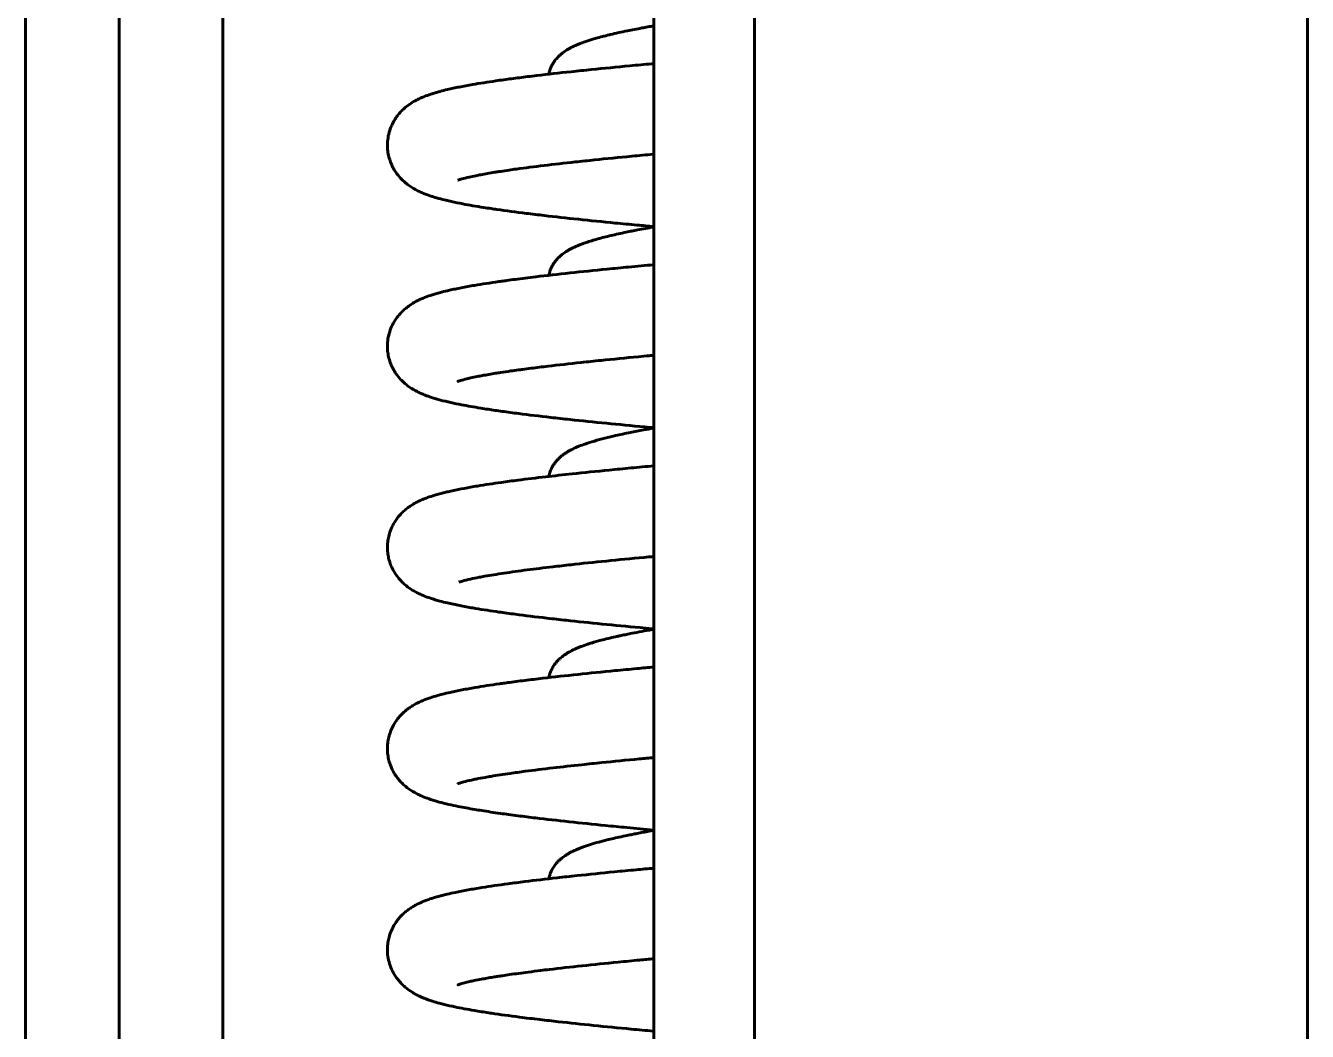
# Model space of a CAD drawing. Header units: millimetres. Extents: x 0 to 840, y 0 to 594.
# Drawn here: x 233.069 to 236.469, y 433.004 to 435.67 of the extents above; entities that cross this region are included whole.
import ezdxf

# ---------------------------------------------------------------- set-up
doc = ezdxf.new("R2010")
doc.units = ezdxf.units.MM
doc.linetypes.add('K5LT_BASIC', pattern=[0])
doc.layers.add('Системный слой', color=7, linetype='Continuous')

msp = doc.modelspace()

# ---------------------------------------------------------------- linework, layer by layer
at = {"layer": 'Системный слой', "color": 5, "linetype": 'K5LT_BASIC', "lineweight": 60, "true_color": 0x0000ff}
for p, q in [((236.46886, 512.31632), (236.46886, 411.74583)), ((235.00219, 512.30589), (235.00219, 411.73474)), ((233.06929, 445.75139), (233.06929, 413.77201)), ((233.31772, 445.75139), (233.31772, 413.77201)), ((233.59245, 413.73968), (233.59245, 445.75139)), ((234.73553, 445.61806), (234.73553, 413.95986))]:
    msp.add_line(p, q, dxfattribs=at)
for points, knots in [([(234.73553, 435.66993), (234.73007, 435.66897), (234.7247, 435.66801), (234.71398, 435.66607), (234.70865, 435.66508), (234.69014, 435.66162), (234.67741, 435.65913), (234.64952, 435.6534), (234.63477, 435.65016), (234.61951, 435.64654), (234.61814, 435.64621), (234.60454, 435.64293), (234.5931, 435.63996), (234.57855, 435.63581), (234.57487, 435.63473), (234.56772, 435.63256), (234.56421, 435.63145), (234.55361, 435.62799), (234.54673, 435.62555), (234.53722, 435.62184), (234.53427, 435.62064), (234.52605, 435.61713), (234.52089, 435.61473), (234.51323, 435.61073), (234.51084, 435.60942), (234.50358, 435.60519), (234.4987, 435.60202), (234.49184, 435.59678), (234.48983, 435.59516), (234.48667, 435.59239), (234.48566, 435.59148), (234.48325, 435.5892), (234.48204, 435.588), (234.47808, 435.58385), (234.47565, 435.58102), (234.47153, 435.57553), (234.46996, 435.57323), (234.46699, 435.56843), (234.46553, 435.56579), (234.46302, 435.56068), (234.46175, 435.5577), (234.45976, 435.55231), (234.45878, 435.54917), (234.45768, 435.54478), (234.45734, 435.54327), (234.45705, 435.54174)], [18.3052949, 18.3052949, 18.3052949, 18.3052949, 18.6087305, 18.6087305, 18.9183886, 18.9183886, 19.700402, 19.700402, 20.7062186, 20.7062186, 20.8071583, 20.8071583, 21.7064925, 21.7064925, 22.0206401, 22.0206401, 22.3334572, 22.3334572, 22.9932508, 22.9932508, 23.2907931, 23.2907931, 23.852062, 23.852062, 24.1163047, 24.1163047, 24.653262, 24.653262, 24.8837046, 24.8837046, 25.0035878, 25.0035878, 25.1496986, 25.1496986, 25.4419202, 25.4419202, 25.6361829, 25.6361829, 25.8263242, 25.8263242, 26.0142133, 26.0142133, 26.2015644, 26.2015644, 26.2946681, 26.2946681, 26.2946681, 26.2946681]), ([(234.73553, 435.1374), (234.7204, 435.13878), (234.70543, 435.14016), (234.68091, 435.14246), (234.67125, 435.14337), (234.65207, 435.1452), (234.64254, 435.14611), (234.59933, 435.1503), (234.56669, 435.15358), (234.50383, 435.16017), (234.47363, 435.16349), (234.43673, 435.16777), (234.42863, 435.16872), (234.41264, 435.17063), (234.40476, 435.1716), (234.36934, 435.17599), (234.34338, 435.17944), (234.31399, 435.18367), (234.30885, 435.18443), (234.29706, 435.18619), (234.29049, 435.1872), (234.26429, 435.19132), (234.24589, 435.19448), (234.21848, 435.1997), (234.20854, 435.20172), (234.19404, 435.20491), (234.18919, 435.20602), (234.17787, 435.20873), (234.1716, 435.21032), (234.16131, 435.21313), (234.15693, 435.21439), (234.14689, 435.21745), (234.14139, 435.21924), (234.13176, 435.22271), (234.1283, 435.22404), (234.12112, 435.22697), (234.11754, 435.22853), (234.1072, 435.23338), (234.09998, 435.23717), (234.08921, 435.24409), (234.08588, 435.24638), (234.08042, 435.25052), (234.07831, 435.25219), (234.07194, 435.25758), (234.06762, 435.26164), (234.05907, 435.27095), (234.05485, 435.27619), (234.04828, 435.28592), (234.04581, 435.29003), (234.04123, 435.29875), (234.03918, 435.30325), (234.03554, 435.31271), (234.03399, 435.31755), (234.03145, 435.32758), (234.03049, 435.33268), (234.02919, 435.34305), (234.02886, 435.34828), (234.02886, 435.36017), (234.02939, 435.36683), (234.03144, 435.37983), (234.033, 435.38629), (234.03695, 435.39859), (234.03942, 435.40459), (234.04438, 435.41457), (234.04677, 435.41875), (234.05184, 435.42662), (234.05455, 435.43037), (234.05761, 435.43419), (234.05791, 435.43457), (234.06105, 435.4384), (234.06405, 435.4417), (234.06993, 435.44764), (234.07313, 435.45057), (234.08097, 435.45721), (234.08591, 435.46083), (234.09606, 435.46755), (234.10089, 435.47032), (234.10932, 435.47473), (234.1123, 435.47618), (234.11881, 435.47917), (234.12222, 435.48064), (234.13164, 435.48445), (234.13793, 435.48672), (234.14817, 435.49009), (234.1519, 435.49125), (234.15996, 435.49363), (234.16412, 435.4948), (234.17476, 435.49764), (234.18152, 435.49933), (234.19326, 435.50207), (234.19818, 435.50317), (234.21384, 435.50653), (234.22493, 435.50872), (234.24235, 435.51194), (234.24821, 435.51298), (234.27355, 435.51736), (234.29433, 435.52063), (234.32364, 435.52487), (234.33067, 435.52586), (234.3445, 435.52778), (234.35128, 435.52869), (234.37197, 435.53144), (234.38627, 435.53327), (234.40888, 435.53606), (234.41685, 435.53702), (234.45387, 435.54143), (234.48446, 435.54486), (234.52531, 435.54923), (234.53419, 435.55016), (234.55212, 435.55203), (234.56118, 435.55296), (234.60295, 435.55721), (234.63685, 435.56052), (234.68149, 435.56475), (234.69123, 435.56566), (234.71082, 435.56748), (234.72068, 435.56839), (234.73225, 435.56945), (234.73389, 435.5696), (234.73553, 435.56975)], [19.491385, 19.491385, 19.491385, 19.491385, 20.0262288, 20.0262288, 20.3784902, 20.3784902, 20.7320581, 20.7320581, 21.997473, 21.997473, 23.2730228, 23.2730228, 23.6388406, 23.6388406, 24.0066253, 24.0066253, 25.3193053, 25.3193053, 25.6030875, 25.6030875, 25.9802757, 25.9802757, 27.1429531, 27.1429531, 27.8558915, 27.8558915, 28.2357688, 28.2357688, 28.7452259, 28.7452259, 29.1140676, 29.1140676, 29.6235247, 29.6235247, 29.9444518, 29.9444518, 30.2529342, 30.2529342, 30.8389866, 30.8389866, 31.0884872, 31.0884872, 31.2416189, 31.2416189, 31.5478824, 31.5478824, 31.8571329, 31.8571329, 32.061174, 32.061174, 32.2605437, 32.2605437, 32.456562, 32.456562, 32.6504641, 32.6504641, 32.843447, 32.843447, 33.0892821, 33.0892821, 33.3394873, 33.3394873, 33.5996581, 33.5996581, 33.8025854, 33.8025854, 34.0073057, 34.0073057, 34.0297566, 34.0297566, 34.240007, 34.240007, 34.4566644, 34.4566644, 34.8095158, 34.8095158, 35.2186196, 35.2186196, 35.4878565, 35.4878565, 35.7810949, 35.7810949, 36.3341824, 36.3341824, 36.6721282, 36.6721282, 37.0269719, 37.0269719, 37.5682038, 37.5682038, 37.9454236, 37.9454236, 38.7282555, 38.7282555, 39.1097933, 39.1097933, 40.3328098, 40.3328098, 40.7087758, 40.7087758, 41.0571091, 41.0571091, 41.7537756, 41.7537756, 42.1234577, 42.1234577, 43.4431507, 43.4431507, 43.8039169, 43.8039169, 44.163102, 44.163102, 45.4424544, 45.4424544, 45.7955518, 45.7955518, 46.1474055, 46.1474055, 46.2054118, 46.2054118, 46.2054118, 46.2054118]), ([(234.21606, 435.2605), (234.21616, 435.26054), (234.21603, 435.26049), (234.21854, 435.26137), (234.21997, 435.26185), (234.22252, 435.26265), (234.22451, 435.26325), (234.23121, 435.26516), (234.23815, 435.26694), (234.25159, 435.27), (234.2574, 435.27124), (234.26789, 435.27335), (234.27232, 435.27422), (234.28799, 435.27715), (234.30017, 435.27927), (234.31531, 435.28172), (234.31727, 435.28203), (234.32266, 435.28289), (234.32615, 435.28343), (234.33679, 435.28507), (234.34414, 435.28616), (234.35808, 435.28818), (234.36459, 435.2891), (234.39393, 435.29315), (234.41854, 435.29631), (234.47055, 435.30258), (234.49792, 435.3057), (234.53511, 435.30974), (234.54365, 435.31065), (234.56092, 435.31248), (234.56966, 435.31339), (234.60999, 435.31755), (234.64286, 435.3208), (234.6863, 435.32496), (234.6958, 435.32586), (234.71496, 435.32766), (234.72461, 435.32856), (234.73473, 435.3295), (234.73513, 435.32953), (234.73553, 435.32957)], [0, 0, 0, 0, 0.6805556, 0.6805556, 1.002371, 1.002371, 1.3372614, 1.3372614, 2.2286836, 2.2286836, 2.81742, 2.81742, 3.2081876, 3.2081876, 4.1369976, 4.1369976, 4.2724807, 4.2724807, 4.5069449, 4.5069449, 4.9758731, 4.9758731, 5.3668416, 5.3668416, 6.6956666, 6.6956666, 7.9984857, 7.9984857, 8.3796287, 8.3796287, 8.7594074, 8.7594074, 10.1113595, 10.1113595, 10.485863, 10.485863, 10.8593469, 10.8593469, 10.8745891, 10.8745891, 10.8745891, 10.8745891]), ([(234.73553, 435.13659), (234.72056, 435.13396), (234.70615, 435.13132), (234.68719, 435.12768), (234.68211, 435.12669), (234.67211, 435.1247), (234.66719, 435.1237), (234.64823, 435.11978), (234.63487, 435.11684), (234.60964, 435.11088), (234.59784, 435.10788), (234.57563, 435.10171), (234.5653, 435.09857), (234.55231, 435.09415), (234.54913, 435.09302), (234.54291, 435.09073), (234.53988, 435.08956), (234.53144, 435.08617), (234.52613, 435.08385), (234.51831, 435.08005), (234.51586, 435.0788), (234.51095, 435.07615), (234.50855, 435.07478), (234.50148, 435.0705), (234.49676, 435.06732), (234.49002, 435.06197), (234.4881, 435.06035), (234.48484, 435.05739), (234.48375, 435.05635), (234.48019, 435.0528), (234.478, 435.05041), (234.474, 435.04552), (234.47236, 435.04335), (234.4692, 435.03873), (234.46766, 435.03623), (234.46492, 435.03128), (234.46353, 435.02845), (234.46128, 435.02319), (234.46015, 435.02013), (234.45869, 435.01542), (234.45814, 435.0134), (234.45746, 435.01043), (234.45724, 435.00942), (234.45705, 435.00841)], [18.3386504, 18.3386504, 18.3386504, 18.3386504, 19.1715931, 19.1715931, 19.4827427, 19.4827427, 19.7950585, 19.7950585, 20.7073057, 20.7073057, 21.6177031, 21.6177031, 22.5281005, 22.5281005, 22.8347793, 22.8347793, 23.135331, 23.135331, 23.6974941, 23.6974941, 23.970056, 23.970056, 24.2320453, 24.2320453, 24.7557833, 24.7557833, 24.982376, 24.982376, 25.113313, 25.113313, 25.3751872, 25.3751872, 25.5724981, 25.5724981, 25.7648934, 25.7648934, 25.9543149, 25.9543149, 26.142486, 26.142486, 26.2661892, 26.2661892, 26.3285656, 26.3285656, 26.3285656, 26.3285656]), ([(234.73553, 434.60406), (234.7273, 434.60481), (234.71912, 434.60557), (234.67618, 434.60954), (234.64231, 434.61277), (234.57621, 434.61928), (234.54402, 434.62258), (234.50448, 434.62682), (234.49584, 434.62776), (234.47877, 434.62964), (234.47033, 434.63058), (234.43209, 434.63492), (234.40375, 434.63832), (234.36951, 434.64271), (234.36206, 434.64369), (234.34742, 434.64564), (234.34022, 434.64663), (234.32032, 434.6494), (234.30794, 434.65121), (234.2894, 434.65403), (234.28294, 434.65504), (234.25827, 434.65901), (234.24115, 434.66201), (234.21545, 434.66698), (234.20607, 434.66891), (234.19216, 434.672), (234.18732, 434.67312), (234.17395, 434.67636), (234.16573, 434.67852), (234.15381, 434.68199), (234.14959, 434.68328), (234.13979, 434.68647), (234.13446, 434.68834), (234.12501, 434.69202), (234.12162, 434.69342), (234.11461, 434.69654), (234.11109, 434.69821), (234.10122, 434.70326), (234.09434, 434.70721), (234.08409, 434.71437), (234.08078, 434.71685), (234.07596, 434.72083), (234.07446, 434.72212), (234.06997, 434.72615), (234.06695, 434.72909), (234.05963, 434.73695), (234.05538, 434.74216), (234.04875, 434.75185), (234.04625, 434.75592), (234.04163, 434.76459), (234.03955, 434.76907), (234.03584, 434.77849), (234.03426, 434.78332), (234.03165, 434.79332), (234.03065, 434.79841), (234.02927, 434.80876), (234.02891, 434.81399), (234.02882, 434.82445), (234.02911, 434.82969), (234.03047, 434.84142), (234.03177, 434.84794), (234.03524, 434.86044), (234.03747, 434.86656), (234.04272, 434.87824), (234.04578, 434.88383), (234.05162, 434.89297), (234.05432, 434.89673), (234.05736, 434.90055), (234.05765, 434.90091), (234.06076, 434.90474), (234.06376, 434.90806), (234.06964, 434.91403), (234.07283, 434.91697), (234.07891, 434.92214), (234.08211, 434.92464), (234.09038, 434.93062), (234.09526, 434.93368), (234.10351, 434.93838), (234.10634, 434.93988), (234.11279, 434.94309), (234.11596, 434.94456), (234.12254, 434.94745), (234.1261, 434.9489), (234.1356, 434.95257), (234.14182, 434.95472), (234.15224, 434.95802), (234.15605, 434.95916), (234.16425, 434.9615), (234.16859, 434.96268), (234.17944, 434.96548), (234.18624, 434.96713), (234.19826, 434.96985), (234.20325, 434.97094), (234.2191, 434.97425), (234.23036, 434.97643), (234.24805, 434.97962), (234.254, 434.98066), (234.27989, 434.98505), (234.30122, 434.98834), (234.32659, 434.99195), (234.32903, 434.99229), (234.33614, 434.99329), (234.34085, 434.99394), (234.35284, 434.99557), (234.36021, 434.99655), (234.38514, 434.9998), (234.40332, 435.00207), (234.45101, 435.00777), (234.48148, 435.0112), (234.54478, 435.01798), (234.57754, 435.02133), (234.62089, 435.0256), (234.63034, 435.02652), (234.64938, 435.02836), (234.65897, 435.02928), (234.69053, 435.03227), (234.71284, 435.03435), (234.73553, 435.03642)], [18.5217449, 18.5217449, 18.5217449, 18.5217449, 18.8000162, 18.8000162, 19.9916267, 19.9916267, 21.2075634, 21.2075634, 21.5528258, 21.5528258, 21.8997138, 21.8997138, 23.1466962, 23.1466962, 23.501769, 23.501769, 23.8580212, 23.8580212, 24.5081584, 24.5081584, 24.8696131, 24.8696131, 25.9207141, 25.9207141, 26.5693812, 26.5693812, 26.9326739, 26.9326739, 27.581341, 27.581341, 27.9285044, 27.9285044, 28.408976, 28.408976, 28.7050634, 28.7050634, 28.9876794, 28.9876794, 29.5004969, 29.5004969, 29.7316582, 29.7316582, 29.8343613, 29.8343613, 30.0397674, 30.0397674, 30.3371029, 30.3371029, 30.5325111, 30.5325111, 30.7233578, 30.7233578, 30.9109256, 30.9109256, 31.0964097, 31.0964097, 31.2809663, 31.2809663, 31.4657433, 31.4657433, 31.7032205, 31.7032205, 31.949152, 31.949152, 32.2044919, 32.2044919, 32.4002732, 32.4002732, 32.4206482, 32.4206482, 32.621629, 32.621629, 32.828597, 32.828597, 33.0431578, 33.0431578, 33.4123432, 33.4123432, 33.6581904, 33.6581904, 33.9245303, 33.9245303, 34.2135527, 34.2135527, 34.7437472, 34.7437472, 35.0702011, 35.0702011, 35.4155598, 35.4155598, 35.9325245, 35.9325245, 36.293455, 36.293455, 37.0396589, 37.0396589, 37.4045083, 37.4045083, 38.5844612, 38.5844612, 38.7092712, 38.7092712, 38.9447266, 38.9447266, 39.3015805, 39.3015805, 40.1293451, 40.1293451, 41.3909612, 41.3909612, 42.6275471, 42.6275471, 42.9678215, 42.9678215, 43.3068388, 43.3068388, 44.073852, 44.073852, 44.073852, 44.073852]), ([(234.21682, 434.72753), (234.21662, 434.72743), (234.21558, 434.72695), (234.21584, 434.72706), (234.21711, 434.72756), (234.21999, 434.72852), (234.2217, 434.72907), (234.22693, 434.73065), (234.23275, 434.73224), (234.24272, 434.73465), (234.24602, 434.73541), (234.25496, 434.73739), (234.26077, 434.73861), (234.27138, 434.7407), (234.27592, 434.74157), (234.29144, 434.74442), (234.30317, 434.74643), (234.32008, 434.74915), (234.3244, 434.74983), (234.33766, 434.75187), (234.34689, 434.75324), (234.36294, 434.75553), (234.36953, 434.75645), (234.37988, 434.75787), (234.38353, 434.75836), (234.3946, 434.75984), (234.40216, 434.76082), (234.41712, 434.76273), (234.42448, 434.76366), (234.43948, 434.7655), (234.44713, 434.76643), (234.48252, 434.77063), (234.5119, 434.77393), (234.55135, 434.77814), (234.56001, 434.77905), (234.57753, 434.78087), (234.58639, 434.78178), (234.62723, 434.78593), (234.66044, 434.78918), (234.70426, 434.79332), (234.71386, 434.79423), (234.72752, 434.7955), (234.73152, 434.79587), (234.73553, 434.79624)], [0, 0, 0, 0, 0.2528277, 0.2528277, 0.8030336, 0.8030336, 1.0762864, 1.0762864, 1.7736566, 1.7736566, 2.0968343, 2.0968343, 2.5762449, 2.5762449, 2.906784, 2.906784, 3.6515529, 3.6515529, 3.8985511, 3.8985511, 4.3925474, 4.3925474, 4.7222798, 4.7222798, 4.8979487, 4.8979487, 5.2492865, 5.2492865, 5.5766145, 5.5766145, 5.9033759, 5.9033759, 7.0628939, 7.0628939, 7.3836076, 7.3836076, 7.7031754, 7.7031754, 8.840298, 8.840298, 9.15562, 9.15562, 9.285384, 9.285384, 9.285384, 9.285384]), ([(234.45704, 434.47505), (234.45712, 434.47543), (234.45719, 434.4758), (234.45813, 434.48035), (234.45925, 434.48424), (234.46214, 434.49214), (234.46375, 434.49567), (234.46697, 434.50172), (234.46835, 434.50403), (234.47081, 434.50778), (234.47186, 434.50928), (234.4745, 434.51284), (234.47628, 434.51503), (234.47975, 434.51897), (234.48162, 434.52093), (234.48669, 434.52586), (234.48999, 434.52867), (234.49538, 434.53283), (234.49734, 434.53424), (234.50156, 434.53713), (234.50358, 434.53843), (234.50799, 434.54112), (234.51023, 434.5424), (234.51768, 434.54648), (234.52301, 434.54906), (234.5312, 434.55268), (234.5339, 434.55382), (234.54249, 434.55729), (234.54849, 434.5595), (234.55799, 434.56275), (234.56132, 434.56385), (234.57314, 434.56761), (234.58196, 434.57018), (234.60065, 434.57525), (234.61052, 434.57774), (234.62524, 434.58123), (234.62968, 434.58226), (234.64654, 434.58607), (234.65955, 434.58884), (234.68447, 434.59385), (234.69617, 434.5961), (234.71715, 434.59999), (234.72623, 434.60162), (234.73553, 434.60326)], [15.2718261, 15.2718261, 15.2718261, 15.2718261, 15.2943229, 15.2943229, 15.547745, 15.547745, 15.8086183, 15.8086183, 15.9961355, 15.9961355, 16.1235078, 16.1235078, 16.323841, 16.323841, 16.5292202, 16.5292202, 16.8948951, 16.8948951, 17.1201373, 17.1201373, 17.3559481, 17.3559481, 17.6054744, 17.6054744, 18.1784398, 18.1784398, 18.4618735, 18.4618735, 19.0507314, 19.0507314, 19.3577562, 19.3577562, 20.1117756, 20.1117756, 20.865795, 20.865795, 21.181348, 21.181348, 22.0412692, 22.0412692, 22.7493466, 22.7493466, 23.2667647, 23.2667647, 23.2667647, 23.2667647]), ([(234.73553, 434.07073), (234.73326, 434.07094), (234.731, 434.07114), (234.71886, 434.07226), (234.70904, 434.07316), (234.66464, 434.0773), (234.63096, 434.08053), (234.56528, 434.08706), (234.53335, 434.09036), (234.49415, 434.09461), (234.48559, 434.09555), (234.46866, 434.09743), (234.46029, 434.09838), (234.4224, 434.10273), (234.39433, 434.10615), (234.36053, 434.11055), (234.35319, 434.11153), (234.33876, 434.11349), (234.33167, 434.11448), (234.3223, 434.11581), (234.3199, 434.11615), (234.29517, 434.11973), (234.27443, 434.12298), (234.2491, 434.12734), (234.24323, 434.12839), (234.2318, 434.13049), (234.22619, 434.13156), (234.2093, 434.13489), (234.19841, 434.13721), (234.1813, 434.14121), (234.17456, 434.14289), (234.16376, 434.14578), (234.15949, 434.14698), (234.15105, 434.14949), (234.14715, 434.15072), (234.13691, 434.15413), (234.13051, 434.15646), (234.12091, 434.1604), (234.11726, 434.16199), (234.11022, 434.1653), (234.10712, 434.16685), (234.09748, 434.17209), (234.09206, 434.17534), (234.08222, 434.18242), (234.07909, 434.18486), (234.0727, 434.19029), (234.06943, 434.19331), (234.06338, 434.1995), (234.06015, 434.20312), (234.05332, 434.21165), (234.04912, 434.21775), (234.04266, 434.22908), (234.0398, 434.235), (234.03703, 434.24215), (234.03661, 434.24328), (234.0354, 434.24667), (234.03466, 434.24897), (234.03261, 434.25597), (234.0315, 434.26076), (234.02979, 434.27075), (234.02923, 434.27594), (234.02875, 434.2864), (234.02884, 434.29164), (234.02966, 434.30207), (234.0304, 434.30723), (234.03247, 434.31736), (234.03381, 434.32232), (234.03751, 434.33336), (234.04004, 434.33932), (234.04588, 434.35071), (234.04922, 434.35614), (234.05298, 434.36143), (234.05326, 434.36182), (234.05623, 434.36591), (234.05915, 434.3695), (234.06489, 434.37594), (234.06803, 434.37912), (234.07403, 434.38472), (234.0772, 434.3874), (234.08337, 434.39226), (234.08641, 434.39445), (234.09486, 434.40014), (234.09953, 434.40288), (234.10774, 434.40727), (234.11088, 434.40883), (234.11736, 434.41187), (234.12084, 434.41339), (234.1276, 434.41617), (234.13122, 434.41756), (234.14128, 434.42122), (234.14769, 434.42331), (234.15842, 434.42652), (234.16263, 434.42772), (234.17305, 434.43054), (234.17958, 434.43218), (234.19112, 434.43491), (234.19596, 434.43601), (234.20605, 434.4382), (234.21127, 434.43929), (234.22695, 434.44244), (234.23787, 434.44449), (234.2553, 434.44755), (234.26138, 434.44859), (234.28729, 434.45287), (234.30853, 434.45609), (234.33832, 434.46026), (234.34553, 434.46125), (234.36018, 434.46321), (234.36763, 434.46419), (234.39858, 434.46818), (234.42327, 434.47117), (234.47148, 434.47673), (234.4947, 434.4793), (234.55022, 434.48521), (234.58312, 434.48856), (234.62662, 434.49283), (234.6361, 434.49375), (234.65519, 434.49559), (234.66481, 434.4965), (234.69451, 434.49931), (234.71487, 434.5012), (234.73553, 434.50309)], [17.6698836, 17.6698836, 17.6698836, 17.6698836, 17.7412214, 17.7412214, 18.0537845, 18.0537845, 19.1661104, 19.1661104, 20.3006067, 20.3006067, 20.6230185, 20.6230185, 20.9469898, 20.9469898, 22.1122393, 22.1122393, 22.4431855, 22.4431855, 22.7757227, 22.7757227, 22.8915883, 22.8915883, 23.9770251, 23.9770251, 24.3167191, 24.3167191, 24.656716, 24.656716, 25.374452, 25.374452, 25.8550517, 25.8550517, 26.1838639, 26.1838639, 26.4974361, 26.4974361, 26.9864086, 26.9864086, 27.2659817, 27.2659817, 27.5239708, 27.5239708, 27.944273, 27.944273, 28.1486057, 28.1486057, 28.3434088, 28.3434088, 28.5316111, 28.5316111, 28.7961479, 28.7961479, 29.0294904, 29.0294904, 29.0724085, 29.0724085, 29.1582447, 29.1582447, 29.3299172, 29.3299172, 29.5101874, 29.5101874, 29.6906148, 29.6906148, 29.8710322, 29.8710322, 30.0512825, 30.0512825, 30.2851497, 30.2851497, 30.5262453, 30.5262453, 30.5452447, 30.5452447, 30.7304474, 30.7304474, 30.9193104, 30.9193104, 31.1137075, 31.1137075, 31.3159132, 31.3159132, 31.6714413, 31.6714413, 31.9119789, 31.9119789, 32.1722817, 32.1722817, 32.4503412, 32.4503412, 32.9646561, 32.9646561, 33.2813681, 33.2813681, 33.752519, 33.752519, 34.0868576, 34.0868576, 34.4256224, 34.4256224, 35.0832289, 35.0832289, 35.4231104, 35.4231104, 36.4977101, 36.4977101, 36.8312951, 36.8312951, 37.163192, 37.163192, 38.1848943, 38.1848943, 39.0648895, 39.0648895, 40.2163612, 40.2163612, 40.5331532, 40.5331532, 40.8488344, 40.8488344, 41.4997751, 41.4997751, 41.4997751, 41.4997751]), ([(234.21799, 434.19451), (234.21931, 434.19497), (234.22031, 434.1953), (234.22369, 434.19635), (234.22561, 434.19691), (234.23324, 434.19903), (234.24081, 434.20092), (234.25634, 434.20437), (234.26406, 434.20596), (234.2771, 434.20846), (234.28184, 434.20933), (234.302, 434.21294), (234.31928, 434.21576), (234.35711, 434.22143), (234.37775, 434.2243), (234.42099, 434.22993), (234.44346, 434.23269), (234.47503, 434.23638), (234.48303, 434.2373), (234.49927, 434.23914), (234.50751, 434.24006), (234.54561, 434.24424), (234.57692, 434.24752), (234.64175, 434.25403), (234.67523, 434.25727), (234.71829, 434.26131), (234.72688, 434.2621), (234.73553, 434.2629)], [0, 0, 0, 0, 0.2904288, 0.2904288, 0.5828914, 0.5828914, 1.351095, 1.351095, 1.9587396, 1.9587396, 2.2827377, 2.2827377, 3.2860525, 3.2860525, 4.2893673, 4.2893673, 5.2451053, 5.2451053, 5.5624518, 5.5624518, 5.8787172, 5.8787172, 7.0037052, 7.0037052, 8.1134051, 8.1134051, 8.3872141, 8.3872141, 8.3872141, 8.3872141]), ([(234.45705, 433.94173), (234.45731, 433.94313), (234.45762, 433.94452), (234.45869, 433.94884), (234.45952, 433.95158), (234.46173, 433.95774), (234.46323, 433.96117), (234.46669, 433.96803), (234.46912, 433.97203), (234.47306, 433.97763), (234.47477, 433.97984), (234.47818, 433.98391), (234.47992, 433.98582), (234.48358, 433.98954), (234.48535, 433.99121), (234.49066, 433.99591), (234.49384, 433.99839), (234.49934, 434.00231), (234.50143, 434.00371), (234.50576, 434.00645), (234.50804, 434.00781), (234.51527, 434.0119), (234.52035, 434.01445), (234.52825, 434.01807), (234.53089, 434.01921), (234.53641, 434.02152), (234.53931, 434.02267), (234.54792, 434.02596), (234.55388, 434.02806), (234.56344, 434.0312), (234.56687, 434.03229), (234.57829, 434.03579), (234.58664, 434.03816), (234.60743, 434.04368), (234.62025, 434.0468), (234.63551, 434.05025), (234.63711, 434.05061), (234.64194, 434.05168), (234.6452, 434.0524), (234.6532, 434.05412), (234.65798, 434.05513), (234.6677, 434.05714), (234.67264, 434.05814), (234.69446, 434.06248), (234.71219, 434.06579), (234.73239, 434.06937), (234.73395, 434.06965), (234.73553, 434.06993)], [15.2740839, 15.2740839, 15.2740839, 15.2740839, 15.3608478, 15.3608478, 15.5408605, 15.5408605, 15.7709631, 15.7709631, 16.0657421, 16.0657421, 16.2613053, 16.2613053, 16.461162, 16.461162, 16.6670989, 16.6670989, 17.0408926, 17.0408926, 17.2758703, 17.2758703, 17.5237125, 17.5237125, 18.0768587, 18.0768587, 18.3558777, 18.3558777, 18.6472299, 18.6472299, 19.2160995, 19.2160995, 19.5246634, 19.5246634, 20.221054, 20.221054, 21.1743862, 21.1743862, 21.2850923, 21.2850923, 21.5065044, 21.5065044, 21.8205828, 21.8205828, 22.1337351, 22.1337351, 23.1786522, 23.1786522, 23.266229, 23.266229, 23.266229, 23.266229]), ([(234.73553, 433.5374), (234.71132, 433.53961), (234.68753, 433.54182), (234.65462, 433.54495), (234.64508, 433.54587), (234.62615, 433.5477), (234.61676, 433.54862), (234.57413, 433.55283), (234.542, 433.55612), (234.48, 433.56278), (234.45018, 433.56614), (234.41392, 433.57048), (234.40602, 433.57144), (234.39046, 433.57337), (234.38279, 433.57434), (234.36667, 433.57641), (234.35827, 433.57752), (234.34274, 433.57961), (234.33559, 433.5806), (234.31117, 433.58404), (234.29465, 433.58651), (234.27262, 433.59003), (234.26639, 433.59106), (234.24482, 433.59471), (234.23032, 433.59736), (234.20804, 433.60184), (234.19978, 433.60361), (234.18704, 433.60652), (234.18224, 433.60766), (234.17, 433.61073), (234.1627, 433.6127), (234.15161, 433.61599), (234.14733, 433.61733), (234.13779, 433.6205), (234.13229, 433.62247), (234.12291, 433.62622), (234.11978, 433.62754), (234.11262, 433.63081), (234.10945, 433.63235), (234.09974, 433.63743), (234.09317, 433.6413), (234.08341, 433.6482), (234.07994, 433.65084), (234.07357, 433.65618), (234.07028, 433.65916), (234.06411, 433.66538), (234.06107, 433.66871), (234.05717, 433.6735), (234.05621, 433.67471), (234.05213, 433.68007), (234.04909, 433.68456), (234.04302, 433.69501), (234.04008, 433.70099), (234.03573, 433.71214), (234.03416, 433.71697), (234.03158, 433.72698), (234.03059, 433.73207), (234.02924, 433.74243), (234.02889, 433.74766), (234.02883, 433.75813), (234.02913, 433.76336), (234.03036, 433.77366), (234.0313, 433.77879), (234.03372, 433.78867), (234.03526, 433.79359), (234.03873, 433.80285), (234.04075, 433.80737), (234.04591, 433.81743), (234.04923, 433.82283), (234.05477, 433.83062), (234.05685, 433.83331), (234.06182, 433.83928), (234.06486, 433.84257), (234.0708, 433.84846), (234.07401, 433.85135), (234.0801, 433.85642), (234.08331, 433.85887), (234.08954, 433.86329), (234.09261, 433.86529), (234.10136, 433.87063), (234.10627, 433.87323), (234.11481, 433.87737), (234.11802, 433.87882), (234.12467, 433.88166), (234.12827, 433.88309), (234.13528, 433.88573), (234.13904, 433.88706), (234.14902, 433.89039), (234.15521, 433.89228), (234.16591, 433.89529), (234.1703, 433.89647), (234.18126, 433.89927), (234.18814, 433.90091), (234.20029, 433.90363), (234.20532, 433.90471), (234.21579, 433.90688), (234.2212, 433.90796), (234.23226, 433.91008), (234.23798, 433.91114), (234.24965, 433.91324), (234.25563, 433.91427), (234.28167, 433.91866), (234.30312, 433.92195), (234.32863, 433.92557), (234.33109, 433.92592), (234.33829, 433.92692), (234.34308, 433.92758), (234.35519, 433.92922), (234.3626, 433.9302), (234.37763, 433.93215), (234.38527, 433.93313), (234.40081, 433.93507), (234.40869, 433.93603), (234.4247, 433.93796), (234.43282, 433.93893), (234.47067, 433.94333), (234.50192, 433.94677), (234.56609, 433.95351), (234.5989, 433.9568), (234.64233, 433.96102), (234.65189, 433.96194), (234.67114, 433.96377), (234.68083, 433.96468), (234.7054, 433.96698), (234.72038, 433.96837), (234.73553, 433.96975)], [16.552574, 16.552574, 16.552574, 16.552574, 17.2965648, 17.2965648, 17.6037605, 17.6037605, 17.912104, 17.912104, 19.0170782, 19.0170782, 20.1409442, 20.1409442, 20.4608071, 20.4608071, 20.7819289, 20.7819289, 21.1483636, 21.1483636, 21.472929, 21.472929, 22.280604, 22.280604, 22.6103851, 22.6103851, 23.4516879, 23.4516879, 23.9825981, 23.9825981, 24.3122539, 24.3122539, 24.8431641, 24.8431641, 25.1556485, 25.1556485, 25.5909055, 25.5909055, 25.8583487, 25.8583487, 26.1054018, 26.1054018, 26.5428344, 26.5428344, 26.7522131, 26.7522131, 26.9504882, 26.9504882, 27.138614, 27.138614, 27.2003425, 27.2003425, 27.4057173, 27.4057173, 27.6416818, 27.6416818, 27.8123901, 27.8123901, 27.98119, 27.98119, 28.1491048, 28.1491048, 28.3171498, 28.3171498, 28.4863518, 28.4863518, 28.6577687, 28.6577687, 28.832516, 28.832516, 29.0682097, 29.0682097, 29.2022072, 29.2022072, 29.3873854, 29.3873854, 29.5764824, 29.5764824, 29.7728309, 29.7728309, 29.9781856, 29.9781856, 30.3550007, 30.3550007, 30.6007981, 30.6007981, 30.8673105, 30.8673105, 31.1510885, 31.1510885, 31.6293366, 31.6293366, 31.9446145, 31.9446145, 32.4170529, 32.4170529, 32.745412, 32.745412, 33.0769506, 33.0769506, 33.4088973, 33.4088973, 33.7404199, 33.7404199, 34.8145635, 34.8145635, 34.9279861, 34.9279861, 35.1451288, 35.1451288, 35.4692921, 35.4692921, 35.791988, 35.791988, 36.1137813, 36.1137813, 36.4341669, 36.4341669, 37.5843218, 37.5843218, 38.6907273, 38.6907273, 38.9991097, 38.9991097, 39.3064284, 39.3064284, 39.7719298, 39.7719298, 39.7719298, 39.7719298]), ([(234.21566, 433.66032), (234.21628, 433.66058), (234.2156, 433.66031), (234.21855, 433.66141), (234.22188, 433.66249), (234.22733, 433.66406), (234.22985, 433.66475), (234.23753, 433.66677), (234.24439, 433.66841), (234.25597, 433.67093), (234.25991, 433.67175), (234.27155, 433.67409), (234.27957, 433.6756), (234.29321, 433.67803), (234.29839, 433.67892), (234.31912, 433.68239), (234.33597, 433.68499), (234.36064, 433.68854), (234.36719, 433.68946), (234.38061, 433.6913), (234.38747, 433.69222), (234.4174, 433.69616), (234.44201, 433.6992), (234.49246, 433.70508), (234.51812, 433.70793), (234.55348, 433.7117), (234.56216, 433.71261), (234.57971, 433.71443), (234.58859, 433.71534), (234.62949, 433.71949), (234.66274, 433.72273), (234.70975, 433.72718), (234.72257, 433.72837), (234.73553, 433.72957)], [0, 0, 0, 0, 0.2400435, 0.2400435, 0.7695291, 0.7695291, 1.0097201, 1.0097201, 1.7175419, 1.7175419, 2.0595131, 2.0595131, 2.660526, 2.660526, 3.0064606, 3.0064606, 3.9908076, 3.9908076, 4.3345482, 4.3345482, 4.6772755, 4.6772755, 5.7967841, 5.7967841, 6.8425218, 6.8425218, 7.1766929, 7.1766929, 7.5098857, 7.5098857, 8.6945952, 8.6945952, 9.1318248, 9.1318248, 9.1318248, 9.1318248]), ([(234.45705, 433.40841), (234.45708, 433.40857), (234.45711, 433.40873), (234.45772, 433.4118), (234.45854, 433.41496), (234.46025, 433.42042), (234.4614, 433.42349), (234.46424, 433.43006), (234.46631, 433.43399), (234.47074, 433.44116), (234.47308, 433.4444), (234.47734, 433.44962), (234.47895, 433.45143), (234.48257, 433.45522), (234.48429, 433.45688), (234.48721, 433.45954), (234.48826, 433.46046), (234.49292, 433.46438), (234.49655, 433.46707), (234.50229, 433.47094), (234.50451, 433.47234), (234.50897, 433.47502), (234.51123, 433.4763), (234.51871, 433.48033), (234.52381, 433.48277), (234.53182, 433.48628), (234.53465, 433.48746), (234.54037, 433.48975), (234.54332, 433.49088), (234.55305, 433.49446), (234.55996, 433.49679), (234.5745, 433.50133), (234.58215, 433.50355), (234.59405, 433.5068), (234.59804, 433.50785), (234.61344, 433.51181), (234.62551, 433.51469), (234.64523, 433.51908), (234.65242, 433.52063), (234.66465, 433.52318), (234.66956, 433.52418), (234.67878, 433.52603), (234.68308, 433.52688), (234.69254, 433.52872), (234.69773, 433.52971), (234.70827, 433.53168), (234.71361, 433.53266), (234.72446, 433.53463), (234.72995, 433.53561), (234.73553, 433.53659)], [15.2630234, 15.2630234, 15.2630234, 15.2630234, 15.2730552, 15.2730552, 15.4552612, 15.4552612, 15.6411034, 15.6411034, 15.9201078, 15.9201078, 16.2101341, 16.2101341, 16.4068971, 16.4068971, 16.6117028, 16.6117028, 16.7326712, 16.7326712, 17.1328585, 17.1328585, 17.3738556, 17.3738556, 17.6250384, 17.6250384, 18.1824823, 18.1824823, 18.4694046, 18.4694046, 18.7644108, 18.7644108, 19.4125322, 19.4125322, 20.0606536, 20.0606536, 20.3756725, 20.3756725, 21.2535935, 21.2535935, 21.733745, 21.733745, 22.0469921, 22.0469921, 22.3119668, 22.3119668, 22.6230999, 22.6230999, 22.933324, 22.933324, 23.2432292, 23.2432292, 23.2432292, 23.2432292]), ([(234.73553, 433.00406), (234.73509, 433.0041), (234.73466, 433.00414), (234.72432, 433.00509), (234.71448, 433.00599), (234.69493, 433.00781), (234.68521, 433.00872), (234.6412, 433.01288), (234.60785, 433.01612), (234.54348, 433.02264), (234.51246, 433.02591), (234.47433, 433.03013), (234.46592, 433.03108), (234.4493, 433.03297), (234.44109, 433.03392), (234.41445, 433.03706), (234.39655, 433.03925), (234.35272, 433.04485), (234.32782, 433.04827), (234.30231, 433.05207), (234.30001, 433.05242), (234.29109, 433.05377), (234.2846, 433.05478), (234.27192, 433.05681), (234.2657, 433.05784), (234.24097, 433.06203), (234.22367, 433.06527), (234.198, 433.07065), (234.18869, 433.07275), (234.17515, 433.07609), (234.17053, 433.07729), (234.16016, 433.08011), (234.1542, 433.08184), (234.14439, 433.08495), (234.14071, 433.08617), (234.12894, 433.09037), (234.12161, 433.09329), (234.11053, 433.09848), (234.10697, 433.10026), (234.10019, 433.10395), (234.09675, 433.10595), (234.08768, 433.11169), (234.08177, 433.1159), (234.0726, 433.12371), (234.06944, 433.12663), (234.0633, 433.13291), (234.06031, 433.13626), (234.0546, 433.14337), (234.05185, 433.14716), (234.04576, 433.15665), (234.04256, 433.1625), (234.0371, 433.17484), (234.03486, 433.18112), (234.03141, 433.19413), (234.0302, 433.20072), (234.02898, 433.21262), (234.02877, 433.21787), (234.02901, 433.22831), (234.02946, 433.23354), (234.03096, 433.24376), (234.03204, 433.24885), (234.03471, 433.2586), (234.03636, 433.26342), (234.04007, 433.27258), (234.04218, 433.277), (234.04679, 433.28546), (234.04928, 433.28946), (234.05381, 433.29599), (234.05579, 433.29861), (234.06065, 433.30461), (234.06368, 433.30798), (234.0696, 433.31399), (234.0728, 433.31694), (234.07887, 433.32211), (234.08208, 433.32461), (234.0883, 433.32911), (234.09136, 433.33115), (234.09769, 433.33509), (234.10054, 433.33673), (234.10968, 433.34168), (234.11495, 433.34415), (234.12376, 433.34795), (234.12736, 433.3494), (234.13434, 433.35206), (234.13807, 433.35339), (234.14808, 433.35677), (234.15431, 433.35867), (234.16502, 433.36171), (234.16939, 433.36289), (234.17826, 433.36517), (234.18297, 433.36633), (234.19462, 433.36906), (234.20175, 433.37063), (234.21439, 433.37326), (234.21978, 433.37434), (234.23652, 433.37758), (234.24842, 433.37972), (234.26705, 433.38287), (234.27331, 433.3839), (234.30091, 433.3883), (234.32382, 433.39164), (234.35558, 433.39594), (234.36298, 433.39692), (234.37803, 433.39887), (234.38567, 433.39984), (234.42043, 433.40418), (234.44903, 433.40754), (234.48769, 433.41183), (234.49636, 433.41278), (234.51391, 433.41468), (234.52278, 433.41563), (234.56355, 433.41992), (234.59673, 433.42326), (234.64055, 433.42751), (234.6501, 433.42843), (234.66933, 433.43026), (234.67901, 433.43118), (234.70417, 433.43354), (234.71976, 433.43498), (234.73553, 433.43642)], [19.5024891, 19.5024891, 19.5024891, 19.5024891, 19.5177897, 19.5177897, 19.8682774, 19.8682774, 20.2199573, 20.2199573, 21.4743391, 21.4743391, 22.7346034, 22.7346034, 23.0976743, 23.0976743, 23.4626817, 23.4626817, 24.3009918, 24.3009918, 25.5987218, 25.5987218, 25.7288165, 25.7288165, 26.1061321, 26.1061321, 26.4846534, 26.4846534, 27.6525577, 27.6525577, 28.3686389, 28.3686389, 28.7424585, 28.7424585, 29.2528388, 29.2528388, 29.5992633, 29.5992633, 30.2665777, 30.2665777, 30.5576543, 30.5576543, 30.8287783, 30.8287783, 31.2647624, 31.2647624, 31.4891825, 31.4891825, 31.7038735, 31.7038735, 31.9123693, 31.9123693, 32.1891363, 32.1891363, 32.4482458, 32.4482458, 32.6975087, 32.6975087, 32.8903885, 32.8903885, 33.0838101, 33.0838101, 33.2790021, 33.2790021, 33.4772463, 33.4772463, 33.6794003, 33.6794003, 33.8824765, 33.8824765, 34.0306136, 34.0306136, 34.2436777, 34.2436777, 34.460009, 34.460009, 34.6842397, 34.6842397, 34.9184922, 34.9184922, 35.1655888, 35.1655888, 35.6416752, 35.6416752, 35.9465998, 35.9465998, 36.2711888, 36.2711888, 36.8258974, 36.8258974, 37.1879744, 37.1879744, 37.5611113, 37.5611113, 38.1013184, 38.1013184, 38.4825772, 38.4825772, 39.2617765, 39.2617765, 39.6422662, 39.6422662, 40.9014285, 40.9014285, 41.2742561, 41.2742561, 41.6454531, 41.6454531, 42.9320969, 42.9320969, 43.2977615, 43.2977615, 43.6621676, 43.6621676, 44.9512942, 44.9512942, 45.3061119, 45.3061119, 45.6597072, 45.6597072, 46.2172071, 46.2172071, 46.2172071, 46.2172071]), ([(234.2161, 433.12718), (234.21613, 433.12719), (234.21541, 433.12688), (234.21607, 433.12715), (234.21651, 433.12732), (234.21881, 433.12815), (234.22236, 433.12931), (234.22824, 433.13098), (234.23066, 433.13164), (234.23736, 433.13337), (234.24213, 433.13453), (234.25112, 433.13655), (234.25489, 433.13736), (234.26486, 433.13943), (234.27146, 433.14073), (234.28322, 433.14292), (234.28811, 433.1438), (234.29837, 433.14559), (234.30369, 433.14649), (234.31108, 433.1477), (234.313, 433.14801), (234.31699, 433.14865), (234.31908, 433.14898), (234.32538, 433.14998), (234.32968, 433.15064), (234.34011, 433.15223), (234.34629, 433.15314), (234.36836, 433.15632), (234.38507, 433.1586), (234.41327, 433.16225), (234.42413, 433.16362), (234.44285, 433.16591), (234.45053, 433.16684), (234.4857, 433.17099), (234.51477, 433.17424), (234.57588, 433.18075), (234.60795, 433.18401), (234.65048, 433.18818), (234.6598, 433.18908), (234.67859, 433.19089), (234.68806, 433.19179), (234.71011, 433.19388), (234.72275, 433.19506), (234.73553, 433.19624)], [0, 0, 0, 0, 0.3091087, 0.3091087, 0.6212325, 0.6212325, 1.3437135, 1.3437135, 1.6976608, 1.6976608, 2.2849354, 2.2849354, 2.6724374, 2.6724374, 3.259712, 3.259712, 3.6528537, 3.6528537, 4.0461972, 4.0461972, 4.1816778, 4.1816778, 4.3248893, 4.3248893, 4.6113124, 4.6113124, 5.0032735, 5.0032735, 5.9680807, 5.9680807, 6.5428897, 6.5428897, 6.930085, 6.930085, 8.284863, 8.284863, 9.6420639, 9.6420639, 10.0179847, 10.0179847, 10.3927817, 10.3927817, 10.8830757, 10.8830757, 10.8830757, 10.8830757])]:
    msp.add_open_spline(points, degree=3, knots=knots, dxfattribs=at)

doc.saveas('drawing.dxf')
